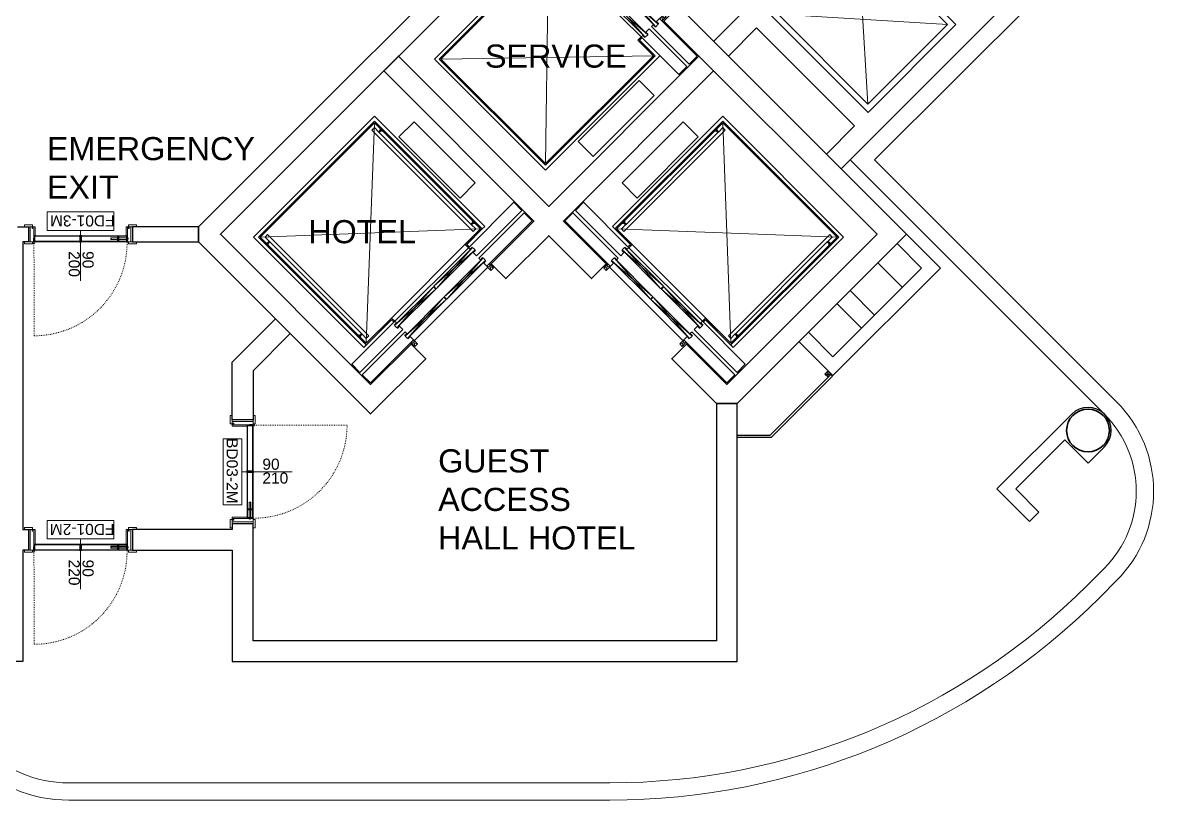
# Model space of a CAD drawing. Header units: centimetres. Extents: x 118932 to 154602, y -32682 to -23521.
# Drawn here: x 123979 to 124966, y -30245 to -29572 of the extents above; entities that cross this region are included whole.
import ezdxf

# ---------------------------------------------------------------- set-up
doc = ezdxf.new("R2010")
doc.units = ezdxf.units.CM
doc.header["$LTSCALE"] = 50
doc.header["$MEASUREMENT"] = 0
doc.linetypes.add('ACAD_ISO03W100', pattern=[30, 12, -18])
for name, color, linetype, lineweight, true_color in [('GEN_00_BL_Yazı', 7, 'Continuous', 0, 0x4f5250), ('GEN_01_TA_Kolon', 7, 'Continuous', 35, 0xd05d28), ('GEN_01_TA_Merdiven', 7, 'Continuous', 13, 0x816183), ('GEN_02_TF_Asansör', 7, 'Continuous', 13, 0xc4618c), ('GEN_02_TF_Kapı', 7, 'Continuous', 9, 0x4a3526), ('GEN_05_ML_Ahşap', 7, 'Continuous', 9, 0x745e3d), ('GEN_06_GR_İnce', 7, 'Continuous', 13, 0xb0b0a9), ('KALACAK DUVARLAR', 7, 'Continuous', 30, 0x005387)]:
    doc.layers.add(name, color=color, linetype=linetype, lineweight=lineweight, true_color=true_color)
doc.styles.add('ARIAL', font='arial.ttf')
doc.styles.add('arial_1_18', font='arial.ttf', dxfattribs={"height": 0.2})

# ---------------------------------------------------------------- blocks, each defined once
blk = doc.blocks.new('LEVEL -1_A BLOK_KOLON')
at = {"layer": 'GEN_01_TA_Kolon'}
for points in [[(50300.75, 2970.37), (50331.1, 2940.02), (50343.83, 2952.75), (50300.75, 2995.83), (49997.66, 2692.73), (49997.66, 2679.73), (50146.6, 2530.79), (50194.33, 2578.52), (50181.6, 2591.24), (50146.6, 2556.24), (50016.61, 2686.23), (50300.75, 2970.37)], [(50413.12, 2883.46), (50400.4, 2870.73), (50584.89, 2686.23), (50454.9, 2556.24), (50419.9, 2591.24), (50407.17, 2578.52), (50445.9, 2539.79), (50463.9, 2539.79), (50610.35, 2686.23), (50413.12, 2883.46)], [(50443.47, 2827.65), (50430.74, 2840.38), (50300.75, 2710.39), (50170.76, 2840.38), (50158.03, 2827.65), (50288.02, 2697.66), (50250.9, 2660.54), (50263.63, 2647.81), (50300.75, 2684.94), (50337.88, 2647.81), (50350.6, 2660.54), (50313.48, 2697.66), (50443.47, 2827.65)]]:
    blk.add_lwpolyline(points, dxfattribs=at)
blk.add_circle((50767.44, 2516.41), 18.5, dxfattribs=at)
blk = doc.blocks.new('niv-1asansör')
at = {"layer": 'GEN_02_TF_Asansör'}
for p, q in [((-34369.51, 1235.94), (-34376.47, 1228.98)), ((-34337.15, 1203.58), (-34369.51, 1235.94)), ((-34378.59, 1226.86), (-34385.54, 1219.91)), ((-34346.23, 1194.5), (-34378.59, 1226.86)), ((-34376.47, 1228.98), (-34344.1, 1196.62)), ((-34385.54, 1219.91), (-34353.18, 1187.55)), ((-34333.62, 1207.11), (-34339.92, 1200.81)), ((-34339.27, 1205.7), (-34335.74, 1209.23)), ((-34339.27, 1205.7), (-34333.62, 1207.11)), ((-34335.74, 1209.23), (-34337.15, 1203.58)), ((-34333.62, 1207.11), (-34335.74, 1209.23)), ((-34102.1, 1212.47), (-34093.26, 1065.75)), ((-34369.44, 1203.81), (-34468.44, 1104.82)), ((-34369.44, 1199.57), (-34464.19, 1104.82)), ((-34369.44, 1198.15), (-34462.78, 1104.82)), ((-34369.62, 1197.98), (-34372.27, 1014.31)), ((-34356.01, 1186.13), (-34369.44, 1199.57)), ((-34356.01, 1184.72), (-34369.44, 1198.15)), ((-34368.73, 1203.1), (-34368.73, 1203.1)), ((-34342.75, 1197.98), (-34344.69, 1199.92)), ((-34344.34, 1200.28), (-34308.63, 1168.81)), ((-34342.75, 1197.98), (-34344.1, 1196.62)), ((-34342.22, 1202.4), (-34310.75, 1166.69)), ((-34339.92, 1200.81), (-34341.86, 1202.75)), ((-34356.01, 1186.13), (-34353.89, 1188.25)), ((-34356.01, 1184.72), (-34353.18, 1187.55)), ((-34351.82, 1188.9), (-34353.77, 1190.85)), ((-34353.41, 1191.2), (-34317.71, 1159.73)), ((-34351.82, 1188.9), (-34353.18, 1187.55)), ((-34289.54, 1123.91), (-34353.18, 1187.55)), ((-34351.29, 1193.32), (-34319.83, 1157.61)), ((-34348.99, 1191.73), (-34350.94, 1193.68)), ((-34346.23, 1194.5), (-34348.99, 1191.73)), ((-34274.69, 1134.87), (-34310.4, 1166.33)), ((-34276.81, 1132.75), (-34308.28, 1168.46)), ((-34283.76, 1125.79), (-34319.47, 1157.26)), ((-34285.89, 1123.67), (-34317.35, 1159.38)), ((-34269.98, 1143.47), (-34276.28, 1137.17)), ((-34276.28, 1137.17), (-34274.34, 1135.22)), ((-34267.85, 1141.35), (-34273.51, 1139.94)), ((-34273.51, 1139.94), (-34240.98, 1107.4)), ((-34271.39, 1137.81), (-34269.98, 1143.47)), ((-34271.39, 1137.81), (-34267.85, 1141.35)), ((-34269.98, 1143.47), (-34267.85, 1141.35)), ((-34024.31, 1134.69), (-34171.04, 1143.53)), ((-34282.59, 1130.86), (-34285.36, 1128.09)), ((-34285.36, 1128.09), (-34283.41, 1126.15)), ((-34282.59, 1130.86), (-34250.05, 1098.33)), ((-34279.11, 1134.34), (-34280.46, 1132.98)), ((-34247.93, 1100.45), (-34280.46, 1132.98)), ((-34279.11, 1134.34), (-34277.16, 1132.39)), ((-34292.37, 1121.08), (-34289.54, 1123.91)), ((-34292.37, 1121.08), (-34278.93, 1107.64)), ((-34290.95, 1121.08), (-34288.83, 1123.2)), ((-34290.95, 1121.08), (-34277.52, 1107.64)), ((-34288.18, 1125.26), (-34289.54, 1123.91)), ((-34257.01, 1091.38), (-34289.54, 1123.91)), ((-34288.18, 1125.26), (-34286.24, 1123.32)), ((-34462.78, 1104.82), (-34278.93, 1107.64)), ((-34278.93, 1107.64), (-34372.27, 1014.31)), ((-34277.52, 1107.64), (-34372.27, 1012.89)), ((-34273.28, 1107.64), (-34372.27, 1008.65)), ((-34273.28, 1107.64), (-34273.28, 1107.64)), ((-34240.98, 1107.4), (-34247.93, 1100.45)), ((-34372.27, 1008.65), (-34468.44, 1104.82)), ((-34372.27, 1012.89), (-34464.19, 1104.82)), ((-34462.78, 1104.82), (-34372.27, 1014.31)), ((-34250.05, 1098.33), (-34257.01, 1091.38)), ((-34520.35, 1055.38), (-34624.91, 950.82)), ((-34620.66, 950.82), (-34520.35, 1051.13)), ((-34619.25, 950.82), (-34520.35, 1049.72)), ((-34527.33, 858.9), (-34520.35, 1049.72)), ((-34520.35, 1055.38), (-34520.35, 1055.38)), ((-34520.35, 1055.38), (-34424.89, 959.92)), ((-34520.35, 1051.13), (-34427.01, 957.8)), ((-34520.35, 1049.72), (-34428.43, 957.8)), ((-34218.89, 1055.38), (-34314.35, 959.92)), ((-34218.89, 1051.13), (-34312.23, 957.8)), ((-34218.89, 1049.72), (-34310.81, 957.8)), ((-34218.89, 1055.38), (-34218.89, 1055.38)), ((-34218.89, 1055.38), (-34114.33, 950.82)), ((-34118.57, 950.82), (-34218.89, 1051.13)), ((-34119.99, 950.82), (-34218.89, 1049.72)), ((-34211.91, 858.9), (-34218.89, 1049.72)), ((-34522.47, 1043.36), (-34520.35, 1045.48)), ((-34522.47, 1043.36), (-34434.79, 955.68)), ((-34516.81, 1041.94), (-34520.35, 1045.48)), ((-34516.81, 1041.94), (-34515.05, 1043.71)), ((-34516.11, 1041.24), (-34514.34, 1043)), ((-34436.91, 962.04), (-34516.11, 1041.24)), ((-34515.4, 1044.77), (-34515.4, 1044.77)), ((-34513.99, 1042.65), (-34515.4, 1044.06)), ((-34513.28, 1042.65), (-34513.28, 1042.65)), ((-34216.77, 1043.36), (-34304.45, 955.68)), ((-34302.33, 962.04), (-34223.13, 1041.24)), ((-34225.96, 1042.65), (-34225.96, 1042.65)), ((-34225.25, 1042.65), (-34223.84, 1044.06)), ((-34223.13, 1041.24), (-34224.9, 1043)), ((-34222.42, 1041.94), (-34224.19, 1043.71)), ((-34223.84, 1044.77), (-34223.84, 1044.77)), ((-34222.42, 1041.94), (-34218.89, 1045.48)), ((-34216.77, 1043.36), (-34218.89, 1045.48)), ((-34399.73, 980.84), (-34439.03, 941.53)), ((-34392.77, 973.89), (-34399.73, 980.84)), ((-34346.46, 973.89), (-34339.51, 980.84)), ((-34339.51, 980.84), (-34300.2, 941.53)), ((-34432.08, 934.58), (-34392.77, 973.89)), ((-34390.65, 971.76), (-34429.96, 932.46)), ((-34383.7, 964.81), (-34390.65, 971.76)), ((-34355.54, 964.81), (-34348.58, 971.76)), ((-34348.58, 971.76), (-34309.28, 932.46)), ((-34307.16, 934.58), (-34346.46, 973.89)), ((-34436.91, 962.04), (-34435.14, 963.81)), ((-34436.2, 961.33), (-34434.44, 963.1)), ((-34432.67, 957.8), (-34436.2, 961.33)), ((-34435.5, 964.87), (-34435.5, 964.87)), ((-34435.5, 964.16), (-34434.08, 962.75)), ((-34433.38, 962.75), (-34433.38, 962.75)), ((-34424.89, 959.92), (-34427.01, 957.8)), ((-34423.01, 925.51), (-34383.7, 964.81)), ((-34316.23, 925.51), (-34355.54, 964.81)), ((-34314.35, 959.92), (-34312.23, 957.8)), ((-34306.57, 957.8), (-34303.03, 961.33)), ((-34305.86, 962.75), (-34305.86, 962.75)), ((-34303.74, 964.16), (-34305.15, 962.75)), ((-34303.03, 961.33), (-34304.8, 963.1)), ((-34302.33, 962.04), (-34304.09, 963.81)), ((-34303.74, 964.87), (-34303.74, 964.87)), ((-34624.91, 950.82), (-34529.45, 855.36)), ((-34620.66, 950.82), (-34527.33, 857.48)), ((-34428.43, 957.8), (-34619.25, 950.82)), ((-34619.25, 950.82), (-34527.33, 858.9)), ((-34612.89, 952.94), (-34615.01, 950.82)), ((-34612.89, 952.94), (-34615.01, 950.82)), ((-34611.47, 947.29), (-34615.01, 950.82)), ((-34611.47, 947.29), (-34615.01, 950.82)), ((-34612.89, 952.94), (-34525.2, 865.26)), ((-34428.43, 957.8), (-34516.81, 869.41)), ((-34441.86, 944.36), (-34428.43, 957.8)), ((-34440.45, 944.36), (-34427.01, 957.8)), ((-34432.67, 957.8), (-34434.79, 955.68)), ((-34422.77, 957.8), (-34422.77, 957.8)), ((-34316.47, 957.8), (-34316.47, 957.8)), ((-34298.79, 944.36), (-34312.23, 957.8)), ((-34310.81, 957.8), (-34222.42, 869.41)), ((-34310.81, 957.8), (-34119.99, 950.82)), ((-34297.38, 944.36), (-34310.81, 957.8)), ((-34306.57, 957.8), (-34304.45, 955.68)), ((-34126.35, 952.94), (-34214.03, 865.26)), ((-34119.99, 950.82), (-34211.91, 858.9)), ((-34118.57, 950.82), (-34211.91, 857.48)), ((-34114.33, 950.82), (-34209.79, 855.36)), ((-34127.77, 947.29), (-34124.23, 950.82)), ((-34126.35, 952.94), (-34124.23, 950.82)), ((-34612.18, 944.46), (-34613.59, 945.87)), ((-34612.18, 944.46), (-34613.59, 945.87)), ((-34611.47, 947.29), (-34613.24, 945.52)), ((-34611.47, 947.29), (-34613.24, 945.52)), ((-34610.76, 946.58), (-34612.53, 944.81)), ((-34610.76, 946.58), (-34612.53, 944.81)), ((-34612.18, 943.75), (-34612.18, 943.75)), ((-34612.18, 943.75), (-34612.18, 943.75)), ((-34531.57, 867.38), (-34610.76, 946.58)), ((-34439.03, 941.53), (-34502.67, 877.89)), ((-34433.26, 939.65), (-34468.97, 908.18)), ((-34435.38, 941.77), (-34466.85, 906.06)), ((-34441.86, 944.36), (-34439.03, 941.53)), ((-34440.45, 944.36), (-34438.33, 942.24)), ((-34437.68, 940.18), (-34439.03, 941.53)), ((-34437.68, 940.18), (-34435.73, 942.12)), ((-34434.85, 937.35), (-34432.9, 939.29)), ((-34304.39, 937.35), (-34306.33, 939.29)), ((-34305.98, 939.65), (-34270.27, 908.18)), ((-34303.86, 941.77), (-34272.39, 906.06)), ((-34301.56, 940.18), (-34303.5, 942.12)), ((-34301.56, 940.18), (-34300.2, 941.53)), ((-34298.79, 944.36), (-34300.91, 942.24)), ((-34297.38, 944.36), (-34300.2, 941.53)), ((-34300.2, 941.53), (-34236.56, 877.89)), ((-34207.67, 867.38), (-34128.47, 946.58)), ((-34128.47, 946.58), (-34126.71, 944.81)), ((-34127.77, 947.29), (-34126, 945.52)), ((-34127.06, 944.46), (-34125.64, 945.87)), ((-34127.06, 943.75), (-34127.06, 943.75)), ((-34424.18, 930.57), (-34459.89, 899.11)), ((-34426.31, 932.69), (-34457.77, 896.99)), ((-34432.08, 934.58), (-34434.85, 937.35)), ((-34428.6, 931.1), (-34429.96, 932.46)), ((-34428.6, 931.1), (-34426.66, 933.05)), ((-34425.77, 928.28), (-34423.83, 930.22)), ((-34313.46, 928.28), (-34315.41, 930.22)), ((-34315.05, 930.57), (-34279.34, 899.11)), ((-34312.93, 932.69), (-34281.47, 896.99)), ((-34310.63, 931.1), (-34312.58, 933.05)), ((-34310.63, 931.1), (-34309.28, 932.46)), ((-34307.16, 934.58), (-34304.39, 937.35)), ((-34419.47, 921.97), (-34425.77, 928.28)), ((-34417.35, 924.09), (-34423.01, 925.51)), ((-34420.88, 927.63), (-34419.47, 921.97)), ((-34420.88, 927.63), (-34417.35, 924.09)), ((-34419.47, 921.97), (-34417.35, 924.09)), ((-34318.35, 927.63), (-34321.89, 924.09)), ((-34321.89, 924.09), (-34316.23, 925.51)), ((-34319.77, 921.97), (-34321.89, 924.09)), ((-34319.77, 921.97), (-34313.46, 928.28)), ((-34318.35, 927.63), (-34319.77, 921.97)), ((-34502.91, 874.24), (-34467.2, 905.71)), ((-34500.79, 872.12), (-34469.32, 907.83)), ((-34236.33, 874.24), (-34272.04, 905.71)), ((-34238.45, 872.12), (-34269.92, 907.83)), ((-34493.83, 865.17), (-34458.13, 896.63)), ((-34491.71, 863.04), (-34460.25, 898.75)), ((-34245.4, 865.17), (-34281.11, 896.63)), ((-34247.53, 863.04), (-34278.99, 898.75)), ((-34505.5, 879.31), (-34529.45, 855.36)), ((-34505.5, 880.72), (-34527.33, 858.9)), ((-34505.5, 880.72), (-34502.67, 877.89)), ((-34505.5, 879.31), (-34503.38, 877.19)), ((-34233.74, 880.72), (-34236.56, 877.89)), ((-34233.74, 879.31), (-34235.86, 877.19)), ((-34233.74, 880.72), (-34211.91, 858.9)), ((-34233.74, 879.31), (-34209.79, 855.36)), ((-34539.87, 840.7), (-34502.67, 877.89)), ((-34495.72, 870.94), (-34532.92, 833.74)), ((-34501.32, 876.54), (-34503.26, 874.59)), ((-34501.32, 876.54), (-34502.67, 877.89)), ((-34498.49, 873.71), (-34500.43, 871.77)), ((-34495.72, 870.94), (-34498.49, 873.71)), ((-34243.52, 870.94), (-34240.75, 873.71)), ((-34243.52, 870.94), (-34206.32, 833.74)), ((-34240.75, 873.71), (-34238.8, 871.77)), ((-34237.92, 876.54), (-34236.56, 877.89)), ((-34237.92, 876.54), (-34235.98, 874.59)), ((-34199.37, 840.7), (-34236.56, 877.89)), ((-34534.4, 865.97), (-34534.4, 865.97)), ((-34533.69, 865.97), (-34532.28, 864.55)), ((-34531.57, 867.38), (-34533.34, 865.61)), ((-34530.86, 866.68), (-34532.63, 864.91)), ((-34532.28, 863.85), (-34532.28, 863.85)), ((-34527.33, 863.14), (-34530.86, 866.68)), ((-34530.8, 831.62), (-34493.6, 868.82)), ((-34527.33, 863.14), (-34525.2, 865.26)), ((-34486.64, 861.87), (-34523.84, 824.67)), ((-34492.24, 867.46), (-34494.19, 865.52)), ((-34492.24, 867.46), (-34493.6, 868.82)), ((-34489.41, 864.64), (-34491.36, 862.69)), ((-34483.11, 858.33), (-34489.41, 864.64)), ((-34488.77, 859.74), (-34483.11, 858.33)), ((-34488.77, 859.74), (-34485.23, 856.21)), ((-34485.23, 856.21), (-34486.64, 861.87)), ((-34256.13, 858.33), (-34249.82, 864.64)), ((-34250.47, 859.74), (-34256.13, 858.33)), ((-34254.01, 856.21), (-34252.59, 861.87)), ((-34250.47, 859.74), (-34254.01, 856.21)), ((-34252.59, 861.87), (-34215.39, 824.67)), ((-34249.82, 864.64), (-34247.88, 862.69)), ((-34246.99, 867.46), (-34245.64, 868.82)), ((-34246.99, 867.46), (-34245.05, 865.52)), ((-34208.44, 831.62), (-34245.64, 868.82)), ((-34211.91, 863.14), (-34214.03, 865.26)), ((-34211.91, 863.14), (-34208.38, 866.68)), ((-34208.38, 866.68), (-34206.61, 864.91)), ((-34207.67, 867.38), (-34205.9, 865.61)), ((-34205.55, 865.97), (-34206.96, 864.55)), ((-34206.96, 863.85), (-34206.96, 863.85)), ((-34529.45, 855.36), (-34527.33, 857.48)), ((-34527.33, 853.24), (-34527.33, 853.24)), ((-34483.11, 858.33), (-34485.23, 856.21)), ((-34256.13, 858.33), (-34254.01, 856.21)), ((-34209.79, 855.36), (-34211.91, 857.48)), ((-34211.91, 853.24), (-34211.91, 853.24)), ((-34532.92, 833.74), (-34539.87, 840.7)), ((-34206.32, 833.74), (-34199.37, 840.7)), ((-34523.84, 824.67), (-34530.8, 831.62)), ((-34215.39, 824.67), (-34208.44, 831.62))]:
    blk.add_line(p, q, dxfattribs=at)
for points in [[(-34102.1, 1212.47), (-34171.04, 1143.53), (-34093.26, 1065.75), (-34024.31, 1134.69)], [(-34310.75, 1166.69), (-34344.34, 1200.28), (-34342.22, 1202.4), (-34308.63, 1168.81)], [(-34319.83, 1157.61), (-34353.41, 1191.2), (-34351.29, 1193.32), (-34317.71, 1159.73)], [(-34310.4, 1166.33), (-34276.81, 1132.75), (-34274.69, 1134.87), (-34308.28, 1168.46)], [(-34319.47, 1157.26), (-34285.89, 1123.67), (-34283.76, 1125.79), (-34317.35, 1159.38)], [(-34344.07, 1033.53), (-34291.24, 1086.37), (-34278.23, 1073.36), (-34331.06, 1020.53)], [(-34446.24, 984.58), (-34499.08, 1037.42), (-34486.07, 1050.43), (-34433.23, 997.59)], [(-34293, 984.58), (-34240.16, 1037.42), (-34253.17, 1050.43), (-34306.01, 997.59)], [(-34468.97, 908.18), (-34435.38, 941.77), (-34433.26, 939.65), (-34466.85, 906.06)], [(-34270.27, 908.18), (-34303.86, 941.77), (-34305.98, 939.65), (-34272.39, 906.06)], [(-34459.89, 899.11), (-34426.31, 932.69), (-34424.18, 930.57), (-34457.77, 896.99)], [(-34279.34, 899.11), (-34312.93, 932.69), (-34315.05, 930.57), (-34281.47, 896.99)], [(-34469.32, 907.83), (-34502.91, 874.24), (-34500.79, 872.12), (-34467.2, 905.71)], [(-34269.92, 907.83), (-34236.33, 874.24), (-34238.45, 872.12), (-34272.04, 905.71)], [(-34460.25, 898.75), (-34493.83, 865.17), (-34491.71, 863.04), (-34458.13, 896.63)], [(-34278.99, 898.75), (-34245.4, 865.17), (-34247.53, 863.04), (-34281.11, 896.63)]]:
    blk.add_lwpolyline(points, close=True, dxfattribs=at)
for centre, radius, start, end in [((-34516.02, 1042.03), 0.797, 186.1669, 263.8331), ((-34515.05, 1044.42), 0.5, 135, 225), ((-34513.63, 1043), 0.5, 225, 315), ((-34225.6, 1043), 0.5, 225, 315), ((-34224.19, 1044.42), 0.5, 315, 45), ((-34223.22, 1042.03), 0.797, 276.1669, 353.8331), ((-34436.12, 962.13), 0.797, 186.1669, 263.8331), ((-34435.14, 964.51), 0.5, 135, 225), ((-34433.73, 963.1), 0.5, 225, 315), ((-34305.51, 963.1), 0.5, 225, 315), ((-34304.09, 964.51), 0.5, 315, 45), ((-34303.12, 962.13), 0.797, 276.1669, 353.8331), ((-34612.53, 944.1), 0.5, 315, 45), ((-34612.53, 944.1), 0.5, 315, 45), ((-34611.56, 946.49), 0.797, 6.1669, 83.8331), ((-34611.56, 946.49), 0.797, 6.1669, 83.8331), ((-34127.68, 946.49), 0.797, 96.1669, 173.8331), ((-34126.71, 944.1), 0.5, 135, 225), ((-34534.04, 865.61), 0.5, 45, 135), ((-34532.63, 864.2), 0.5, 315, 45), ((-34531.65, 866.59), 0.797, 6.1669, 83.8331), ((-34207.58, 866.59), 0.797, 96.1669, 173.8331), ((-34206.61, 864.2), 0.5, 135, 225), ((-34205.19, 865.61), 0.5, 45, 135)]:
    blk.add_arc(centre, radius, start, end, dxfattribs=at)
blk = doc.blocks.new('LEVEL -1_A BLOK_GÖRÜNÜŞ')
at = {"layer": 'GEN_01_TA_Merdiven'}
for p, q in [((50184.43, -7505.93), (50248.07, -7442.29)), ((50417.07, -7505.93), (50353.43, -7442.29)), ((50585.6, -7438.52), (50606.81, -7459.73)), ((50561.56, -7462.56), (50582.77, -7483.77)), ((50550.24, -7473.87), (50571.46, -7495.09))]:
    blk.add_line(p, q, dxfattribs=at)
at = {"layer": 'GEN_06_GR_İnce'}
for p, q in [((50936.32, -6995.87), (50582.77, -7349.42)), ((50781.58, -7569.45), (50561.56, -7349.42)), ((50792.19, -7558.84), (50582.77, -7349.42)), ((50781.58, -7702.77), (50767.28, -7717.08)), ((50792.19, -7713.38), (50777.88, -7727.69)), ((49885.54, -7888.42), (50353.62, -7888.42)), ((49885.54, -7903.42), (50353.62, -7903.42))]:
    blk.add_line(p, q, dxfattribs=at)
for centre, radius, start, end in [((50714.92, -7636.11), 109.27, 315, 45), ((50714.92, -7636.11), 94.27, 315, 45), ((50353.62, -7303.42), 585, 270, 315), ((50353.62, -7303.42), 600, 270, 315), ((49885.54, -7783.42), 120, 180, 270), ((49885.54, -7783.42), 105, 180, 270)]:
    blk.add_arc(centre, radius, start, end, dxfattribs=at)
blk.add_blockref('niv-1asansör', (84670.26, -8366.98))
blk = doc.blocks.new('LEVEL -1_A BLOK_DUVAR')
at = {"layer": 'KALACAK DUVARLAR'}
for p, q in [((50539.64, 7615.32), (50545.29, 7615.32)), ((50542.46, 7612.49), (50542.46, 7618.14)), ((50493.25, 7560.44), (50463.9, 7560.44))]:
    blk.add_line(p, q, dxfattribs=at)
for points in [[(49841.08, 7742.73), (49850.69, 7742.73), (49850.69, 7729.73), (49845.69, 7729.73), (49845.69, 7480.79), (49850.69, 7480.79), (49850.69, 7462.79), (49845.69, 7462.79), (49845.69, 7366.58), (49822.58, 7366.58)], [(50443.47, 7903.11), (50555.19, 8014.83)], [(50492.26, 7926.44), (50577.11, 7841.59), (50653.13, 7917.6), (50630.15, 7940.59)], [(50848.64, 8087.66), (50553.78, 7792.8)], [(50541.05, 7805.53), (50565.45, 7829.92), (50480.59, 7914.78), (50456.2, 7890.38)], [(49997.66, 7742.73), (49940.69, 7742.73), (49940.69, 7729.73), (49997.66, 7729.73)], [(50517.36, 7643.25), (50546.71, 7613.9), (50639.69, 7706.89), (50610.35, 7736.23)], [(50525.49, 7651.38), (50546.71, 7630.17), (50623.43, 7706.89), (50602.22, 7728.1)], [(50077.15, 7650.24), (50044.9, 7617.99), (50044.9, 7575.79), (50026.9, 7575.79), (50026.9, 7625.45), (50064.42, 7662.97)], [(50463.9, 7562.44), (50492.42, 7562.44), (50544.94, 7614.96), (50546.35, 7613.55), (50493.25, 7560.44), (50494.66, 7561.86)], [(50445.9, 7589.79), (50445.9, 7384.58), (50044.9, 7384.58), (50044.9, 7485.79), (50026.9, 7485.79), (50026.9, 7480.79), (49940.69, 7480.79), (49940.69, 7462.79), (50026.9, 7462.79), (50026.9, 7366.58), (50463.9, 7366.58), (50463.9, 7589.79)]]:
    blk.add_lwpolyline(points, dxfattribs=at)
blk.add_lwpolyline([(50539.64, 7615.32), (50542.46, 7612.49), (50545.29, 7615.32), (50542.46, 7618.14)], close=True, dxfattribs=at)
blk.add_lwpolyline([(50753.3, 7580.55), (50688.6, 7515.85), (50716.88, 7487.57), (50725.02, 7495.7), (50704.86, 7515.85), (50747.29, 7558.28), (50767.44, 7538.12), (50781.58, 7552.27, 1)], format="xyb", close=True, dxfattribs=at)
blk = doc.blocks.new('LEVEL -1_A BLOK_MAHAL')
at = {"layer": 'GEN_00_BL_Yazı', "char_height": 20, "attachment_point": 1, "style": 'ARIAL'}
for s, insert, width in [('SERVICE', (50245.6, 3749.39), 200.9), ('EMERGENCY EXIT', (49866.5, 3669.33), 196), ('HOTEL', (50092.7, 3597.47), 200.9), ('GUEST ACCESS HALL HOTEL', (50205.08, 3399.17), 177.507)]:
    blk.add_mtext(s, dxfattribs=dict(at, insert=insert, width=width))
blk = doc.blocks.new('FD01-2M')
at = {"layer": 'GEN_02_TF_Kapı'}
for p, q in [((-85.5, 0), (-90, 0)), ((-85.5, 0), (-85.5, -18)), ((-4.8, 0), (-85.2, 0)), ((-85.2, -5.2), (-85.2, 0)), ((-78.07, 0), (-78.07, -5.2, 0)), ((-77.07, 0), (-77.07, -5.2, 0)), ((-45.7, 0), (-45.7, -5.2, 0)), ((-44.31, 0), (-44.31, -5.2, 0)), ((-5.1, 0.14), (-5.1, -3)), ((-4.8, 0.01), (-4.8, -3)), ((-4.8, -5.2), (-4.8, 0)), ((-4.5, 0.01), (-4.5, -3)), ((-4.5, 0), (-4.5, -18)), ((-4.5, 0), (0, 0)), ((-4.2, 0.14), (-4.2, -3)), ((-86.2, -2.73), (-85.2, -2.06)), ((-86.2, -2.99), (-86.2, -2.73)), ((-86.2, -2.99), (-85.2, -3.11)), ((-85.8, -1.47), (-85.8, -2.46)), ((-85.7, -1.47), (-85.8, -1.47)), ((-85.8, -3.04), (-85.8, -3.69)), ((-85.8, -3.69), (-85.7, -3.69)), ((-85.18, -2.6), (-85.5, -2.26)), ((-85.18, -2.6), (-85.5, -2.26)), ((-85.18, -2.6), (-85.5, -3.01)), ((-84.3, -5.4), (-85.5, -5.4)), ((-4.8, -0.4), (-85.2, -0.4)), ((-85.2, -2.06), (-85.2, -3.11)), ((-85.2, -2.54), (-85.2, -2.12)), ((-85.18, -2.54), (-85.2, -2.54)), ((-85.2, -2.55), (-85.18, -2.55)), ((-85.2, -2.65), (-85.2, -2.55)), ((-85.2, -2.65), (-85.18, -2.65)), ((-85.2, -3.08), (-85.2, -2.66)), ((-85.18, -2.66), (-85.2, -2.66)), ((-85.2, -3.11), (-85.2, -2.99)), ((-4.8, -4.8), (-85.2, -4.8)), ((-4.8, -5.2), (-85.2, -5.2)), ((-85.18, -2.1), (-84.82, -2.1)), ((-85.18, -2.54), (-85.18, -2.12)), ((-85.18, -2.12), (-84.82, -2.12)), ((-85.18, -2.45), (-85.18, -2.55)), ((-85.18, -2.45), (-85.07, -2.45)), ((-85.18, -2.65), (-85.18, -2.55)), ((-85.18, -2.65), (-85.18, -2.75)), ((-85.18, -3.08), (-85.18, -2.66)), ((-85.18, -2.75), (-85.07, -2.75)), ((-84.82, -3.08), (-85.18, -3.08)), ((-84.82, -3.1), (-85.18, -3.1)), ((-85.07, -2.12), (-85.07, -3.08)), ((-85.07, -2.45), (-85.07, -2.75)), ((-84.82, -2.12), (-84.82, -3.08)), ((-84.8, -2.12), (-84.8, -3.08)), ((-84.6, -4.8), (-84.6, -0.4)), ((-84.3, -5.4), (-84.3, -18)), ((-44.41, -5.2), (-45.6, -5.2)), ((-5.7, -5.4), (-5.7, -18)), ((-5.7, -5.4), (-4.5, -5.4)), ((-5.4, -4.8), (-5.4, -0.4)), ((-5.2, -2.12), (-5.2, -3.08)), ((-4.82, -2.1), (-5.18, -2.1)), ((-5.18, -3.1), (-4.82, -3.1)), ((-5.1, -3), (-4.8, -3)), ((-4.93, -2.12), (-4.93, -3.08)), ((-4.82, -2.45), (-4.93, -2.45)), ((-4.93, -2.45), (-4.93, -2.75)), ((-4.82, -2.75), (-4.93, -2.75)), ((-4.82, -2.6), (-4.5, -2.26)), ((-4.82, -2.6), (-4.5, -2.26)), ((-4.82, -2.45), (-4.82, -2.55)), ((-4.8, -2.55), (-4.82, -2.55)), ((-4.82, -2.65), (-4.82, -2.55)), ((-4.82, -2.6), (-4.5, -3.01)), ((-4.82, -2.65), (-4.82, -2.75)), ((-4.8, -2.65), (-4.82, -2.65)), ((-4.8, -2.54), (-4.8, -2.12)), ((-4.8, -2.65), (-4.8, -2.55)), ((-4.8, -3.08), (-4.8, -2.66)), ((-4.5, -3), (-4.2, -3)), ((-86.5, -16.5), (-86.9, -16.5)), ((-86.9, -16.5), (-86.9, -18)), ((-86.5, -18), (-86.5, -16.5)), ((-84.3, -18), (-86.5, -18)), ((-5.7, -18), (-3.5, -18)), ((-3.5, -18), (-3.5, -16.5)), ((-3.5, -16.5), (-3.1, -16.5)), ((-3.1, -16.5), (-3.1, -18)), ((-3.1, -18), (0, -18))]:
    blk.add_line(p, q, dxfattribs=at)
at = {"layer": 'GEN_02_TF_Kapı', "linetype": 'ACAD_ISO03W100', "ltscale": 0.001}
blk.add_lwpolyline([(-85.2, 0, -0.416564), (-4.8, 81.35), (-4.65, 0.8)], format="xyb", dxfattribs=at)
at = {"layer": 'GEN_02_TF_Kapı'}
for points in [[(-86.5, 0), (-93.5, 0), (-93.5, 1.75), (-86.5, 1.75)], [(-88.5, 0), (-90, 0), (-90, -18), (-88.5, -18)], [(-77.97, 0), (-78.07, 0), (-78.07, -5.2), (-77.97, -5.2)], [(-78.07, 0), (-77.97, 0), (-77.97, -5.2), (-78.07, -5.2)], [(-77.17, -5.2), (-77.97, -5.2), (-77.97, 0), (-77.17, 0)], [(-77.17, 0), (-77.07, 0), (-77.07, -5.2), (-77.17, -5.2)], [(-77.07, 0), (-77.17, 0), (-77.17, -5.2), (-77.07, -5.2)], [(-46, 0), (-44, 0), (-44, 0.2), (-44.4, 0.3), (-45.6, 0.3), (-46, 0.2)], [(-45.6, 0), (-45.7, 0), (-45.7, -5.2), (-45.6, -5.2)], [(-45.6, -5.2), (-44.4, -5.2), (-44.4, 0), (-45.6, 0)], [(-44.41, 0), (-44.31, 0), (-44.31, -5.2), (-44.41, -5.2)], [(-3.5, 0), (3.5, 0), (3.5, 1.75), (-3.5, 1.75)], [(0, 0), (-1.5, 0), (-1.5, -18), (0, -18)], [(-85.7, -3.69), (-85.5, -3.69), (-85.5, -1.47), (-85.7, -1.47)], [(-85.2, -3.47), (-85, -3.47), (-85, -1.55), (-85.2, -1.55)], [(-71.25, -1.95), (-85.1, -1.95), (-85.1, -3.47), (-71.25, -3.47)], [(-71.35, -2.05), (-85, -2.05), (-85, -3.37), (-71.35, -3.37)], [(-46.01, -5.4), (-44.01, -5.4), (-44.01, -5.2), (-46.01, -5.2)]]:
    blk.add_lwpolyline(points, close=True, dxfattribs=at)
for points in [[(-4.8, -2.54), (-4.82, -2.54), (-4.82, -2.12), (-5.18, -2.12), (-5.18, -3.08), (-4.82, -3.08), (-4.82, -2.66), (-4.8, -2.66)], [(-86.9, -18), (-93.5, -18), (-93.5, -19.75), (-86.5, -19.75), (-86.5, -18)], [(-3.1, -18), (3.5, -18), (3.5, -19.75), (-3.5, -19.75), (-3.5, -18)]]:
    blk.add_lwpolyline(points, dxfattribs=at)
blk.add_circle((-4.65, 0.8), 0.8, dxfattribs=at)
for centre, start, end in [((-85.18, -2.12), 91.54328, 178.45672), ((-85.18, -3.08), 181.54328, 268.45672), ((-84.82, -2.12), 1.54328, 88.45672), ((-84.82, -3.08), 271.54328, 358.45672), ((-5.18, -2.12), 91.54328, 178.45672), ((-5.18, -3.08), 181.54328, 268.45672), ((-4.82, -2.12), 1.54328, 88.45672), ((-4.82, -3.08), 271.54328, 358.45672)]:
    blk.add_arc(centre, 0.0206, start, end, dxfattribs=at)
at = {"layer": 'GEN_05_ML_Ahşap'}
blk.add_lwpolyline([(-45, -9.81), (-45, 33.75)], dxfattribs=at)
blk.add_lwpolyline([(-16.21, -25.81), (-73.79, -25.81), (-73.79, -9.81), (-16.21, -9.81)], close=True, dxfattribs=at)
at = {"layer": 'GEN_00_BL_Yazı', "char_height": 9.6, "attachment_point": 7, "rotation": 90, "style": 'arial_1_18'}
for s, insert in [('\\A1;220', (-34.56, 8.09)), ('\\A1;90', (-46.56, 8.07))]:
    blk.add_mtext_dynamic_manual_height_columns(s, width=2834.1518, gutter_width=1500, heights=[310.23], dxfattribs=dict(at, insert=insert))
at = {"layer": 'GEN_00_BL_Yazı', "insert": (-18.4, -22.98), "char_height": 9.6, "attachment_point": 9, "style": 'arial_1_18'}
blk.add_mtext_dynamic_manual_height_columns('\\A1;FD01-2M', width=2834.1518, gutter_width=1500, heights=[310.23], dxfattribs=at)
blk = doc.blocks.new('FD01-3M')
at = {"layer": 'GEN_02_TF_Kapı'}
for p, q in [((-85.5, 0), (-90, 0)), ((-85.5, 0), (-85.5, -13)), ((-78.07, 0), (-78.07, -5.2, 0)), ((-77.07, 0), (-77.07, -5.2, 0)), ((-45.7, 0), (-45.7, -5.2, 0)), ((-44.31, 0), (-44.31, -5.2, 0)), ((-5.1, 0.14), (-5.1, -3)), ((-4.8, 0.01), (-4.8, -3)), ((-4.5, 0.01), (-4.5, -3)), ((-4.2, 0.14), (-4.2, -3)), ((-86.2, -2.73), (-85.2, -2.06)), ((-86.2, -2.99), (-86.2, -2.73)), ((-86.2, -2.99), (-85.2, -3.11)), ((-85.8, -1.47), (-85.8, -2.46)), ((-85.7, -1.47), (-85.8, -1.47)), ((-85.8, -3.04), (-85.8, -3.69)), ((-85.8, -3.69), (-85.7, -3.69)), ((-85.18, -2.6), (-85.5, -2.26)), ((-85.18, -2.6), (-85.5, -2.26)), ((-85.18, -2.6), (-85.5, -3.01)), ((-84.3, -5.4), (-85.5, -5.4)), ((-4.8, 0), (-85.2, 0)), ((-85.2, -5.2), (-85.2, 0)), ((-4.8, -0.4), (-85.2, -0.4)), ((-85.2, -2.06), (-85.2, -3.11)), ((-85.2, -2.54), (-85.2, -2.12)), ((-85.18, -2.54), (-85.2, -2.54)), ((-85.2, -2.55), (-85.18, -2.55)), ((-85.2, -2.65), (-85.2, -2.55)), ((-85.2, -2.65), (-85.18, -2.65)), ((-85.2, -3.08), (-85.2, -2.66)), ((-85.18, -2.66), (-85.2, -2.66)), ((-85.2, -3.11), (-85.2, -2.99)), ((-4.8, -4.8), (-85.2, -4.8)), ((-4.8, -5.2), (-85.2, -5.2)), ((-85.18, -2.1), (-84.82, -2.1)), ((-85.18, -2.54), (-85.18, -2.12)), ((-85.18, -2.12), (-84.82, -2.12)), ((-85.18, -2.45), (-85.18, -2.55)), ((-85.18, -2.45), (-85.07, -2.45)), ((-85.18, -2.65), (-85.18, -2.55)), ((-85.18, -2.65), (-85.18, -2.75)), ((-85.18, -3.08), (-85.18, -2.66)), ((-85.18, -2.75), (-85.07, -2.75)), ((-84.82, -3.08), (-85.18, -3.08)), ((-84.82, -3.1), (-85.18, -3.1)), ((-85.07, -2.12), (-85.07, -3.08)), ((-85.07, -2.45), (-85.07, -2.75)), ((-84.82, -2.12), (-84.82, -3.08)), ((-84.8, -2.12), (-84.8, -3.08)), ((-84.6, -4.8), (-84.6, -0.4)), ((-84.3, -5.4), (-84.3, -13)), ((-44.41, -5.2), (-45.6, -5.2)), ((-5.7, -5.4), (-5.7, -13)), ((-5.7, -5.4), (-4.5, -5.4)), ((-5.4, -4.8), (-5.4, -0.4)), ((-5.2, -2.12), (-5.2, -3.08)), ((-4.82, -2.1), (-5.18, -2.1)), ((-5.18, -3.1), (-4.82, -3.1)), ((-5.1, -3), (-4.8, -3)), ((-4.93, -2.12), (-4.93, -3.08)), ((-4.82, -2.45), (-4.93, -2.45)), ((-4.93, -2.45), (-4.93, -2.75)), ((-4.82, -2.75), (-4.93, -2.75)), ((-4.82, -2.6), (-4.5, -2.26)), ((-4.82, -2.6), (-4.5, -2.26)), ((-4.82, -2.45), (-4.82, -2.55)), ((-4.8, -2.55), (-4.82, -2.55)), ((-4.82, -2.65), (-4.82, -2.55)), ((-4.82, -2.6), (-4.5, -3.01)), ((-4.82, -2.65), (-4.82, -2.75)), ((-4.8, -2.65), (-4.82, -2.65)), ((-4.8, -5.2), (-4.8, 0)), ((-4.8, -2.54), (-4.8, -2.12)), ((-4.8, -2.65), (-4.8, -2.55)), ((-4.8, -3.08), (-4.8, -2.66)), ((-4.5, 0), (-4.5, -13)), ((-4.5, 0), (0, 0)), ((-4.5, -3), (-4.2, -3)), ((-86.5, -11.5), (-86.9, -11.5)), ((-86.9, -11.5), (-86.9, -13)), ((-86.5, -13), (-86.5, -11.5)), ((-84.3, -13), (-86.5, -13)), ((-5.7, -13), (-3.5, -13)), ((-3.5, -13), (-3.5, -11.5)), ((-3.5, -11.5), (-3.1, -11.5)), ((-3.1, -11.5), (-3.1, -13)), ((-3.1, -13), (0, -13))]:
    blk.add_line(p, q, dxfattribs=at)
at = {"layer": 'GEN_02_TF_Kapı', "linetype": 'ACAD_ISO03W100', "ltscale": 0.001}
blk.add_lwpolyline([(-85.2, 0, -0.416564), (-4.8, 81.35), (-4.65, 0.8)], format="xyb", dxfattribs=at)
at = {"layer": 'GEN_02_TF_Kapı'}
for points in [[(-86.5, 0), (-93.5, 0), (-93.5, 1.75), (-86.5, 1.75)], [(-88.5, 0), (-90, 0), (-90, -13), (-88.5, -13)], [(-77.97, 0), (-78.07, 0), (-78.07, -5.2), (-77.97, -5.2)], [(-78.07, 0), (-77.97, 0), (-77.97, -5.2), (-78.07, -5.2)], [(-77.17, -5.2), (-77.97, -5.2), (-77.97, 0), (-77.17, 0)], [(-77.17, 0), (-77.07, 0), (-77.07, -5.2), (-77.17, -5.2)], [(-77.07, 0), (-77.17, 0), (-77.17, -5.2), (-77.07, -5.2)], [(-46, 0), (-44, 0), (-44, 0.2), (-44.4, 0.3), (-45.6, 0.3), (-46, 0.2)], [(-45.6, 0), (-45.7, 0), (-45.7, -5.2), (-45.6, -5.2)], [(-45.6, -5.2), (-44.4, -5.2), (-44.4, 0), (-45.6, 0)], [(-44.41, 0), (-44.31, 0), (-44.31, -5.2), (-44.41, -5.2)], [(-3.5, 0), (3.5, 0), (3.5, 1.75), (-3.5, 1.75)], [(-85.7, -3.69), (-85.5, -3.69), (-85.5, -1.47), (-85.7, -1.47)], [(-85.2, -3.47), (-85, -3.47), (-85, -1.55), (-85.2, -1.55)], [(-71.25, -1.95), (-85.1, -1.95), (-85.1, -3.47), (-71.25, -3.47)], [(-71.35, -2.05), (-85, -2.05), (-85, -3.37), (-71.35, -3.37)], [(-46.01, -5.4), (-44.01, -5.4), (-44.01, -5.2), (-46.01, -5.2)], [(0, 0), (-1.5, 0), (-1.5, -13), (0, -13)]]:
    blk.add_lwpolyline(points, close=True, dxfattribs=at)
for points in [[(-4.8, -2.54), (-4.82, -2.54), (-4.82, -2.12), (-5.18, -2.12), (-5.18, -3.08), (-4.82, -3.08), (-4.82, -2.66), (-4.8, -2.66)], [(-86.9, -13), (-93.5, -13), (-93.5, -14.75), (-86.5, -14.75), (-86.5, -13)], [(-3.1, -13), (3.5, -13), (3.5, -14.75), (-3.5, -14.75), (-3.5, -13)]]:
    blk.add_lwpolyline(points, dxfattribs=at)
blk.add_circle((-4.65, 0.8), 0.8, dxfattribs=at)
for centre, start, end in [((-85.18, -2.12), 91.54328, 178.45672), ((-85.18, -3.08), 181.54328, 268.45672), ((-84.82, -2.12), 1.54328, 88.45672), ((-84.82, -3.08), 271.54328, 358.45672), ((-5.18, -2.12), 91.54328, 178.45672), ((-5.18, -3.08), 181.54328, 268.45672), ((-4.82, -2.12), 1.54328, 88.45672), ((-4.82, -3.08), 271.54328, 358.45672)]:
    blk.add_arc(centre, 0.0206, start, end, dxfattribs=at)
at = {"layer": 'GEN_05_ML_Ahşap'}
blk.add_lwpolyline([(-45, -9.81), (-45, 33.75)], dxfattribs=at)
blk.add_lwpolyline([(-16.21, -25.81), (-73.79, -25.81), (-73.79, -9.81), (-16.21, -9.81)], close=True, dxfattribs=at)
at = {"layer": 'GEN_00_BL_Yazı', "char_height": 9.6, "attachment_point": 7, "rotation": 90, "style": 'arial_1_18'}
for s, insert in [('\\A1;200', (-34.56, 8.09)), ('\\A1;90', (-46.56, 8.07))]:
    blk.add_mtext_dynamic_manual_height_columns(s, width=2834.1518, gutter_width=1500, heights=[310.23], dxfattribs=dict(at, insert=insert))
at = {"layer": 'GEN_00_BL_Yazı', "insert": (-18.51, -22.98), "char_height": 9.6, "attachment_point": 9, "style": 'arial_1_18'}
blk.add_mtext_dynamic_manual_height_columns('\\A1;FD01-3M', width=2834.1518, gutter_width=1500, heights=[310.23], dxfattribs=at)
blk = doc.blocks.new('BD03-2M')
at = {"layer": 'GEN_02_TF_Kapı'}
for p, q in [((4.5, 0), (0, 0)), ((4.2, 0.14), (4.2, -3)), ((4.5, 0.01), (4.5, -3)), ((4.5, 0), (4.5, -18)), ((4.8, 0.01), (4.8, -3)), ((4.8, 0), (85.2, 0)), ((4.8, -5.2), (4.8, 0)), ((5.1, 0.14), (5.1, -3)), ((44.31, 0), (44.31, -5.2, 0)), ((45.7, 0), (45.7, -5.2, 0)), ((77.07, 0), (77.07, -5.2, 0)), ((78.07, 0), (78.07, -5.2, 0)), ((85.2, -5.2), (85.2, 0)), ((85.5, 0), (85.5, -18)), ((85.5, 0), (90, 0)), ((4.5, -3), (4.2, -3)), ((4.82, -2.6), (4.5, -2.26)), ((4.82, -2.6), (4.5, -2.26)), ((4.82, -2.6), (4.5, -3.01)), ((5.7, -5.4), (4.5, -5.4)), ((4.8, -0.4), (85.2, -0.4)), ((4.8, -2.54), (4.8, -2.12)), ((4.8, -2.55), (4.82, -2.55)), ((4.8, -2.65), (4.8, -2.55)), ((4.8, -2.65), (4.82, -2.65)), ((4.8, -3.08), (4.8, -2.66)), ((5.1, -3), (4.8, -3)), ((4.8, -4.8), (85.2, -4.8)), ((4.8, -5.2), (85.2, -5.2)), ((4.82, -2.1), (5.18, -2.1)), ((4.82, -2.45), (4.82, -2.55)), ((4.82, -2.45), (4.93, -2.45)), ((4.82, -2.65), (4.82, -2.55)), ((4.82, -2.65), (4.82, -2.75)), ((4.82, -2.75), (4.93, -2.75)), ((5.18, -3.1), (4.82, -3.1)), ((4.93, -2.12), (4.93, -3.08)), ((4.93, -2.45), (4.93, -2.75)), ((5.2, -2.12), (5.2, -3.08)), ((5.4, -4.8), (5.4, -0.4)), ((5.7, -5.4), (5.7, -18)), ((44.41, -5.2), (45.6, -5.2)), ((84.3, -5.4), (84.3, -18)), ((84.3, -5.4), (85.5, -5.4)), ((84.6, -4.8), (84.6, -0.4)), ((84.8, -2.12), (84.8, -3.08)), ((85.18, -2.1), (84.82, -2.1)), ((84.82, -2.12), (84.82, -3.08)), ((85.18, -2.12), (84.82, -2.12)), ((84.82, -3.08), (85.18, -3.08)), ((84.82, -3.1), (85.18, -3.1)), ((85.07, -2.12), (85.07, -3.08)), ((85.18, -2.45), (85.07, -2.45)), ((85.07, -2.45), (85.07, -2.75)), ((85.18, -2.75), (85.07, -2.75)), ((85.18, -2.54), (85.18, -2.12)), ((85.18, -2.6), (85.5, -2.26)), ((85.18, -2.6), (85.5, -2.26)), ((85.18, -2.45), (85.18, -2.55)), ((85.18, -2.54), (85.2, -2.54)), ((85.2, -2.55), (85.18, -2.55)), ((85.18, -2.65), (85.18, -2.55)), ((85.18, -2.6), (85.5, -3.01)), ((85.18, -2.65), (85.18, -2.75)), ((85.2, -2.65), (85.18, -2.65)), ((85.18, -3.08), (85.18, -2.66)), ((85.18, -2.66), (85.2, -2.66)), ((85.2, -2.06), (85.2, -3.11)), ((86.2, -2.73), (85.2, -2.06)), ((85.2, -2.54), (85.2, -2.12)), ((85.2, -2.65), (85.2, -2.55)), ((85.2, -3.08), (85.2, -2.66)), ((86.2, -2.99), (85.2, -3.11)), ((85.2, -3.11), (85.2, -2.99)), ((85.7, -1.47), (85.8, -1.47)), ((85.8, -3.69), (85.7, -3.69)), ((85.8, -1.47), (85.8, -2.46)), ((85.8, -3.04), (85.8, -3.69)), ((86.2, -2.99), (86.2, -2.73)), ((3.1, -18), (0, -18)), ((3.5, -16.5), (3.1, -16.5)), ((3.1, -16.5), (3.1, -18)), ((3.5, -18), (3.5, -16.5)), ((5.7, -18), (3.5, -18)), ((84.3, -18), (86.5, -18)), ((86.5, -18), (86.5, -16.5)), ((86.5, -16.5), (86.9, -16.5)), ((86.9, -16.5), (86.9, -18))]:
    blk.add_line(p, q, dxfattribs=at)
at = {"layer": 'GEN_02_TF_Kapı', "linetype": 'ACAD_ISO03W100', "ltscale": 0.001}
blk.add_lwpolyline([(85.2, 0, 0.416564), (4.8, 81.35), (4.65, 0.8)], format="xyb", dxfattribs=at)
at = {"layer": 'GEN_02_TF_Kapı'}
for points in [[(3.5, 0), (-3.5, 0), (-3.5, 1.75), (3.5, 1.75)], [(0, 0), (1.5, 0), (1.5, -18), (0, -18)], [(46, 0), (44, 0), (44, 0.2), (44.4, 0.3), (45.6, 0.3), (46, 0.2)], [(44.41, 0), (44.31, 0), (44.31, -5.2), (44.41, -5.2)], [(45.6, -5.2), (44.4, -5.2), (44.4, 0), (45.6, 0)], [(45.6, 0), (45.7, 0), (45.7, -5.2), (45.6, -5.2)], [(77.17, 0), (77.07, 0), (77.07, -5.2), (77.17, -5.2)], [(77.07, 0), (77.17, 0), (77.17, -5.2), (77.07, -5.2)], [(77.17, -5.2), (77.97, -5.2), (77.97, 0), (77.17, 0)], [(77.97, 0), (78.07, 0), (78.07, -5.2), (77.97, -5.2)], [(78.07, 0), (77.97, 0), (77.97, -5.2), (78.07, -5.2)], [(86.5, 0), (93.5, 0), (93.5, 1.75), (86.5, 1.75)], [(88.5, 0), (90, 0), (90, -18), (88.5, -18)], [(46.01, -5.4), (44.01, -5.4), (44.01, -5.2), (46.01, -5.2)], [(71.25, -1.95), (85.1, -1.95), (85.1, -3.47), (71.25, -3.47)], [(71.35, -2.05), (85, -2.05), (85, -3.37), (71.35, -3.37)], [(85.2, -3.47), (85, -3.47), (85, -1.55), (85.2, -1.55)], [(85.7, -3.69), (85.5, -3.69), (85.5, -1.47), (85.7, -1.47)]]:
    blk.add_lwpolyline(points, close=True, dxfattribs=at)
for points in [[(4.8, -2.54), (4.82, -2.54), (4.82, -2.12), (5.18, -2.12), (5.18, -3.08), (4.82, -3.08), (4.82, -2.66), (4.8, -2.66)], [(3.1, -18), (-3.5, -18), (-3.5, -19.75), (3.5, -19.75), (3.5, -18)], [(86.9, -18), (93.5, -18), (93.5, -19.75), (86.5, -19.75), (86.5, -18)]]:
    blk.add_lwpolyline(points, dxfattribs=at)
blk.add_circle((4.65, 0.8), 0.8, dxfattribs=at)
for centre, start, end in [((4.82, -2.12), 91.54328, 178.45672), ((4.82, -3.08), 181.54328, 268.45672), ((5.18, -2.12), 1.54328, 88.45672), ((5.18, -3.08), 271.54328, 358.45672), ((84.82, -2.12), 91.54328, 178.45672), ((84.82, -3.08), 181.54328, 268.45672), ((85.18, -2.12), 1.54328, 88.45672), ((85.18, -3.08), 271.54328, 358.45672)]:
    blk.add_arc(centre, 0.0206, start, end, dxfattribs=at)
at = {"layer": 'GEN_05_ML_Ahşap'}
blk.add_lwpolyline([(45, -9.81), (45, 33.75)], dxfattribs=at)
blk.add_lwpolyline([(73.54, -25.81), (16.46, -25.81), (16.46, -9.81), (73.54, -9.81)], close=True, dxfattribs=at)
at = {"layer": 'GEN_00_BL_Yazı', "char_height": 9.6, "attachment_point": 7, "rotation": 90, "style": 'arial_1_18'}
for s, insert in [('\\A1;210', (55.44, 8.09)), ('\\A1;90', (43.44, 8.07))]:
    blk.add_mtext_dynamic_manual_height_columns(s, width=2834.1518, gutter_width=1500, heights=[310.23], dxfattribs=dict(at, insert=insert))
at = {"layer": 'GEN_00_BL_Yazı', "insert": (72.55, -22.98), "char_height": 9.6, "attachment_point": 9, "style": 'arial_1_18'}
blk.add_mtext_dynamic_manual_height_columns('\\A1;BD03-2M', width=2834.1518, gutter_width=1500, heights=[310.23], dxfattribs=at)
blk = doc.blocks.new('basement kapılar')
at = {"color": 5}
for name, p, rotation in [('FD01-3M', (16.5, -2001.32), 180), ('BD03-2M', (210.71, -2155.27), 270), ('FD01-2M', (16.5, -2268.27), 180)]:
    blk.add_blockref(name, p, dxfattribs=dict(at, rotation=rotation))
blk = doc.blocks.new('LEVEL -1 KAPILAR')
at = {"color": 5}
blk.add_blockref('basement kapılar', (-3850.43, 728.24), dxfattribs=at)

msp = doc.modelspace()

# ---------------------------------------------------------------- block references
for name, p in [('LEVEL -1_A BLOK_DUVAR', (74132.92, -37491.52)), ('LEVEL -1_A BLOK_GÖRÜNÜŞ', (74132.92, -22341.52)), ('LEVEL -1_A BLOK_KOLON', (74132.92, -32441.52)), ('LEVEL -1_A BLOK_MAHAL', (74132.92, -33340.52))]:
    msp.add_blockref(name, p)
at = {"layer": 'GEN_06_GR_İnce'}
msp.add_blockref('LEVEL -1 KAPILAR', (127817.53, -28488.7), dxfattribs=at)

doc.saveas('drawing.dxf')
